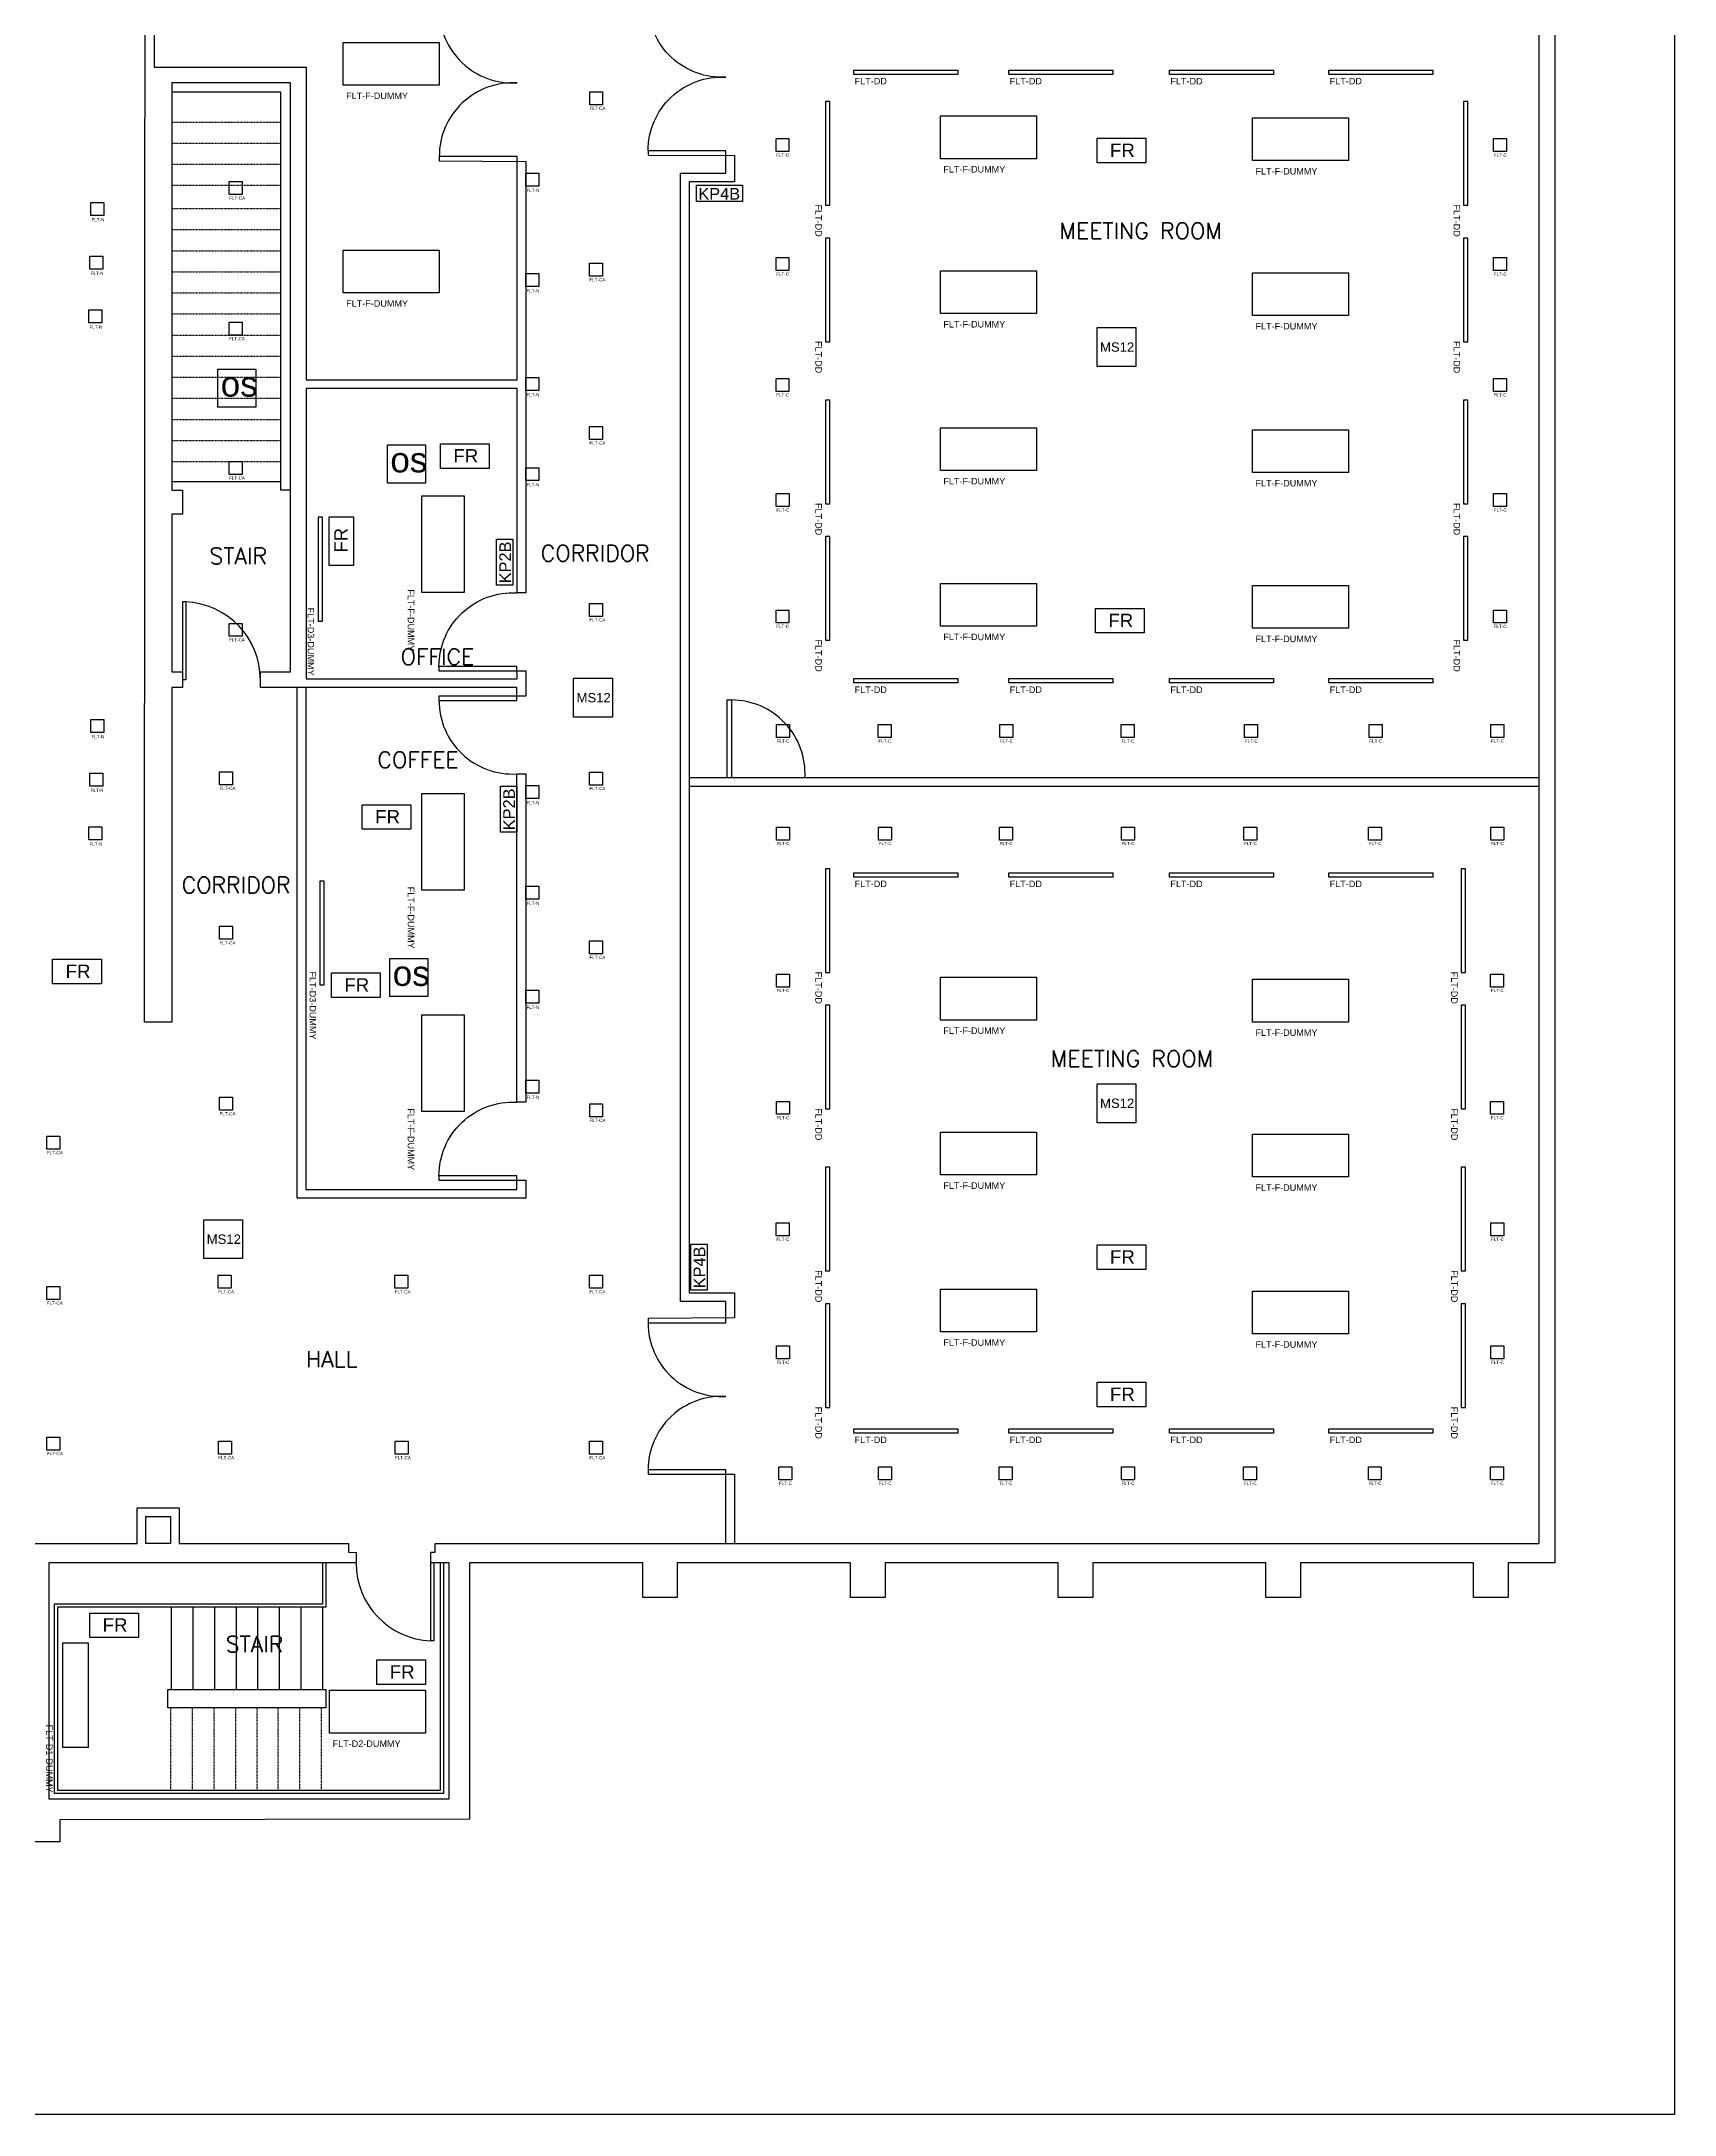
# Model space of a CAD drawing. Header units: feet. Extents: x 0 to 2574, y 0 to 1557.
# Drawn here: x 1819 to 2574, y 0 to 959 of the extents above; entities that cross this region are included whole.
import ezdxf
from ezdxf.enums import TextEntityAlignment as Align

# ---------------------------------------------------------------- set-up
doc = ezdxf.new("R2010")
doc.units = ezdxf.units.FT
doc.header["$MEASUREMENT"] = 0
doc.linetypes.add('HIDDEN2', pattern=[0.1875, 0.125, -0.0625])
doc.layers.get('0').update_dxf_attribs({"color": 255})
doc.layers.add('FLT-FIXTURE', color=90, linetype='Continuous')
doc.layers.add('FLT-PERIPHERALS', color=140, linetype='Continuous')
doc.styles.add('SET200', font='romans.shx', dxfattribs={"height": 200})
doc.styles.get("Standard").update_dxf_attribs({"font": 'arial.ttf'})

# ---------------------------------------------------------------- blocks, each defined once
blk = doc.blocks.new('FLT-F-DUMMY')
at = {"layer": 'FLT-FIXTURE'}
blk.add_lwpolyline([(0, 19.78), (44.39, 19.78), (44.39, 0), (0, 0)], close=True, dxfattribs=at)
blk.add_attdef('FLT-F-DUMMY', (1.37, -6.41), '', height=3, dxfattribs=at)
blk = doc.blocks.new('FLT-DD')
at = {"layer": 'FLT-FIXTURE'}
blk.add_lwpolyline([(0, 2), (48, 2), (48, 0), (0, 0)], close=True, dxfattribs=at)
blk.add_attdef('FLT-DD', (0.36, -4.61), '', height=3, dxfattribs=at)
blk = doc.blocks.new('FLT-CA')
at = {"layer": 'FLT-FIXTURE'}
blk.add_lwpolyline([(0, 6), (6, 6), (6, 0), (0, 0)], close=True, dxfattribs=at)
blk.add_attdef('FLT-CA', (-0.03, -2.37), '', height=1.5, dxfattribs=at)
blk = doc.blocks.new('FLT-D1-DUMMY')
at = {"layer": 'FLT-FIXTURE'}
blk.add_lwpolyline([(0, 0), (0, 12), (48, 12), (48, 0)], close=True, dxfattribs=at)
blk.add_attdef('FLT-D1-DUMMY', (10.37, -7.56), '', height=3, dxfattribs=at)
blk = doc.blocks.new('FLT-D2-DUMMY')
at = {"layer": 'FLT-FIXTURE'}
blk.add_lwpolyline([(0, 19.78), (44.39, 19.78), (44.39, 0), (0, 0)], close=True, dxfattribs=at)
blk.add_attdef('FLT-D2-DUMMY', (1.48, -6.43), '', height=3, dxfattribs=at)
blk = doc.blocks.new('FLT-FR')
at = {"layer": 'FLT-FIXTURE'}
blk.add_lwpolyline([(0, 11.34), (22.51, 11.34), (22.51, 0), (0, 0)], close=True, dxfattribs=at)
at = {"layer": 'FLT-FIXTURE', "insert": (5.99, 8.89), "char_height": 6.17, "attachment_point": 1}
blk.add_mtext_dynamic_manual_height_columns('FR', width=17.4623, gutter_width=1, heights=[0], dxfattribs=at)
blk = doc.blocks.new('FLT-N')
at = {"layer": 'FLT-FIXTURE'}
blk.add_lwpolyline([(0, 6), (5.99, 6), (5.99, 0), (0, 0)], close=True, dxfattribs=at)
blk.add_attdef('FLT-N', (0.34, -2.69), '', height=1.5, dxfattribs=at)
blk = doc.blocks.new('FLT-C')
at = {"layer": 'FLT-FIXTURE'}
blk.add_lwpolyline([(0, 6), (6, 6), (6, 0), (0, 0)], close=True, dxfattribs=at)
blk.add_attdef('FLT-C', (0.12, -2.34), '', height=1.5, dxfattribs=at)
blk = doc.blocks.new('FLT-KP4D')
at = {"layer": 'FLT-PERIPHERALS'}
blk.add_lwpolyline([(0, 7.56), (21.17, 7.56), (21.17, 0), (0, 0)], close=True, dxfattribs=at)
at = {"layer": 'FLT-PERIPHERALS', "insert": (0.81, 6.25), "char_height": 5.415, "attachment_point": 1}
blk.add_mtext_dynamic_manual_height_columns('KP4B', width=21.1686, gutter_width=1, heights=[0], dxfattribs=at)
blk = doc.blocks.new('FLT-MS12')
at = {"layer": 'FLT-PERIPHERALS'}
blk.add_lwpolyline([(0, 18), (18, 18), (18, 0), (0, 0)], close=True, dxfattribs=at)
at = {"layer": 'FLT-PERIPHERALS', "insert": (1.4, 11.18), "char_height": 4.333, "attachment_point": 1}
blk.add_mtext_dynamic_manual_height_columns('MS12', width=17.9976, gutter_width=1, heights=[0], dxfattribs=at)
blk = doc.blocks.new('FLT-D3-DUMMY')
at = {"layer": 'FLT-FIXTURE'}
blk.add_lwpolyline([(0, 0), (0, 2), (48, 2), (48, 0)], close=True, dxfattribs=at)
blk.add_attdef('FLT-D3-DUMMY', (6.22, -4.79), '', height=3, dxfattribs=at)
blk = doc.blocks.new('FLT-KP2D')
at = {"layer": 'FLT-PERIPHERALS'}
blk.add_lwpolyline([(0, 7.56), (21.17, 7.56), (21.17, 0), (0, 0)], close=True, dxfattribs=at)
at = {"layer": 'FLT-PERIPHERALS', "insert": (0.81, 6.25), "char_height": 5.415, "attachment_point": 1}
blk.add_mtext_dynamic_manual_height_columns('KP2B', width=21.1686, gutter_width=1, heights=[0], dxfattribs=at)
blk = doc.blocks.new('AN')
at = {"style": 'SET200'}
blk.add_attdef('AREA', text='', height=7.49, dxfattribs=at).set_placement((17.79, -9.96), align=Align.CENTER)
blk = doc.blocks.new('FLT- OS')
at = {"layer": 'FLT-PERIPHERALS'}
blk.add_lwpolyline([(0, 17.6), (17.6, 17.6), (17.6, 0), (0, 0)], close=True, dxfattribs=at)
at = {"layer": 'FLT-PERIPHERALS', "insert": (1.38, 16.52), "char_height": 11.596, "attachment_point": 1}
blk.add_mtext_dynamic_manual_height_columns('os', width=5.9177, gutter_width=1, heights=[0], dxfattribs=at)

msp = doc.modelspace()

# ---------------------------------------------------------------- linework, layer by layer
at = {"linetype": 'HIDDEN2', "ltscale": 0.5}
for p, q in [((1879.43, 921.29), (1929.8, 921.29)), ((1879.43, 911.54), (1929.8, 911.54)), ((1879.43, 901.79), (1929.8, 901.79)), ((1879.43, 892.04), (1929.8, 892.04)), ((1879.43, 881.29), (1929.8, 881.29)), ((1879.43, 871.54), (1929.8, 871.54)), ((1879.43, 861.79), (1929.8, 861.79)), ((1879.43, 852.04), (1929.8, 852.04)), ((1879.43, 842.29), (1929.8, 842.29)), ((1879.43, 832.54), (1929.8, 832.54)), ((1879.43, 822.79), (1929.8, 822.79)), ((1879.43, 813.04), (1929.8, 813.04)), ((1879.43, 803.29), (1929.8, 803.29)), ((1879.43, 793.54), (1929.8, 793.54)), ((1879.43, 783.79), (1929.8, 783.79)), ((1879.43, 774.04), (1929.8, 774.04)), ((1879.43, 764.29), (1929.8, 764.29)), ((1878.89, 150.04), (1878.89, 188.04)), ((1888.89, 150.04), (1888.89, 188.04)), ((1898.89, 150.04), (1898.89, 188.04)), ((1908.89, 150.04), (1908.89, 188.04)), ((1918.89, 150.04), (1918.89, 188.04)), ((1928.55, 150.04), (1928.55, 188.04)), ((1938.55, 150.04), (1938.55, 188.04)), ((1948.55, 150.04), (1948.55, 188.04))]:
    msp.add_line(p, q, dxfattribs=at)
for p, q in [((1879.43, 755.04), (1929.8, 755.04)), ((1879.05, 234.54), (1879.05, 196.54)), ((1889.05, 234.54), (1889.05, 196.54)), ((1899.05, 234.54), (1899.05, 196.54)), ((1909.05, 234.54), (1909.05, 196.54)), ((1919.05, 234.54), (1919.05, 196.54)), ((1929.05, 234.54), (1929.05, 196.54)), ((1939.05, 234.54), (1939.05, 196.54)), ((1949.05, 234.54), (1949.05, 196.54))]:
    msp.add_line(p, q)
for points in [[(0, 1556.98), (2574.01, 1556.98), (2574.01, 0), (0, 0)], [(2038.8, 619.87), (2042.99, 619.87), (2042.99, 468.05), (2038.8, 468.05)], [(1877.55, 196.54), (1950.55, 196.54), (1950.55, 188.04), (1877.55, 188.04)]]:
    msp.add_lwpolyline(points, close=True)
for points in [[(2518.76, 1284.04), (2518.76, 255.04), (2497.05, 255.04), (2497.05, 239.04), (2481.05, 239.04), (2481.05, 255.04), (2401.05, 255.04), (2401.05, 239.04), (2385.05, 239.04), (2385.05, 255.04), (2305.05, 255.04), (2305.05, 239.04), (2289.05, 239.04), (2289.05, 255.04), (2209.05, 255.04), (2209.05, 239.04), (2193.05, 239.04), (2193.05, 255.04), (2113.05, 255.04), (2113.05, 239.04), (2097.05, 239.04), (2097.05, 255.04), (2017.05, 255.04), (2017.05, 136.54), (1827.55, 136.29), (1827.55, 126.04), (1811.55, 126.04)], [(1885.8, 699.41), (1884.3, 699.41), (1884.3, 659.79), (1879.43, 659.79), (1879.43, 505.14), (1866.69, 505.14), (1866.68, 517.28), (1867.02, 1058.35), (2042.99, 1058.35), (2042.99, 975.63), (2038.99, 975.63), (2038.99, 1054.35), (1871.26, 1054.35), (1871.26, 946.66), (1941.43, 946.66), (1941.43, 802.11), (2038.99, 802.11), (2038.99, 905.36), (2002.99, 905.36)], [(2002.87, 653.88), (2038.87, 653.88), (2038.8, 659.79), (1920.3, 659.79), (1920.3, 667.04), (1934.18, 667.04), (1934.18, 939.41), (1879.43, 939.41), (1879.43, 751.04), (1884.3, 751.04), (1884.3, 740.04), (1879.43, 740.04), (1879.43, 667.04), (1884.3, 667.04)], [(1934.18, 751.04), (1929.8, 751.04), (1929.8, 935.04), (1879.43, 935.04)], [(2002.87, 434.06), (2002.87, 432.06), (2042.99, 432.06), (2042.99, 423.73), (1937.27, 423.73), (1937.27, 659.79)], [(2136.04, 618.07), (2136.04, 654.07), (2138.04, 654.07), (2138.04, 618.07)], [(2511.51, 618.07), (2118.54, 618.07)], [(2511.51, 614.07), (2118.54, 614.07)], [(2135.54, 264.04), (2135.54, 298.04), (2099.54, 298.04)], [(1632.19, 264.04), (1863.3, 264.04), (1863.3, 280.54), (1882.8, 280.54), (1882.8, 264.04), (1961.06, 264.04), (1961.06, 260.04), (1964.56, 259.93), (1964.56, 255.04), (1822.55, 255.04), (1822.55, 146.04), (2007.55, 146.04), (2007.55, 255.04), (1999.06, 255.04)], [(1867.3, 264.04), (1867.3, 276.54), (1878.8, 276.54), (1878.8, 264.04), (1867.3, 264.04)], [(1949.05, 255.04), (1949.05, 236.04), (1825.05, 236.04), (1825.05, 148.54), (2005.05, 148.54), (2005.05, 255.04)], [(1950.55, 255.04), (1950.55, 234.54), (1826.55, 234.54), (1826.55, 150.04), (2003.55, 150.04), (2003.55, 255.04)], [(2000.56, 255.04), (2000.56, 219.04), (1999.06, 219.04)]]:
    msp.add_lwpolyline(points)
for points in [[(1964.56, 255.04, 0.402695), (1999.06, 219.04), (1999.06, 260.04), (2001.06, 260.04), (2001.05, 264.04), (2511.51, 264.04), (2511.51, 1272.41), (2139.54, 1272.41), (2139.54, 1265.55), (2135.54, 1265.55), (2135.54, 1272.41), (2034.05, 1272.41), (2034.05, 1267.04), (1955.05, 1267.04), (1955.05, 1167.04), (2026.05, 1167.04), (2026.05, 1227.04), (2034.05, 1227.04), (2034.05, 1159.54)], [(2002.99, 973.36), (2038.99, 973.36), (2038.99, 975.36), (2002.99, 975.36), (2002.99, 973.36, 0.431046), (2038.99, 939.36)], [(2099.54, 366.04), (2135.54, 366.04), (2135.54, 376), (2114.54, 376), (2114.54, 897.66), (2135.54, 897.66), (2135.54, 908.04), (2099.54, 908.04, -0.431046), (2135.54, 942.04, -0.431046), (2099.54, 976.04)], [(2038.99, 939.36, 0.431046), (2002.99, 905.36), (2002.99, 903.36), (2042.99, 903.08), (2042.99, 703.56), (2038.99, 703.56), (2038.99, 798.11), (1941.43, 798.11), (1941.43, 663.79), (2038.99, 663.79), (2038.87, 669.56), (2002.87, 669.56, -0.431046), (2038.87, 703.56)], [(2099.54, 908.04), (2099.54, 906.04), (2139.54, 905.76), (2139.54, 893.66), (2118.54, 893.66), (2118.54, 380), (2139.54, 380), (2139.54, 368.32), (2099.54, 368.04), (2099.54, 366.04, 0.431046), (2135.54, 332.04, 0.431046), (2099.54, 298.04), (2099.54, 296.04), (2139.54, 296.04), (2139.54, 264.04)], [(1920.3, 663.41, 0.401442), (1885.8, 699.41), (1885.8, 663.41), (1884.3, 663.41)], [(2002.87, 669.56), (2002.87, 667.56), (2042.99, 667.56), (2042.99, 655.88), (2002.87, 655.88), (2002.87, 653.88, 0.431046), (2038.87, 619.88)], [(1941.27, 659.79), (1941.27, 427.73), (2038.8, 427.73), (2038.87, 434.06), (2002.87, 434.06, -0.431046), (2038.87, 468.06)]]:
    msp.add_lwpolyline(points, format="xyb")
msp.add_arc((2138.04, 620.01), 34.06, 356.72685, 90)

# ---------------------------------------------------------------- block references
for p, values in [((2309.45, 877.19), {'AREA': 'MEETING ROOM'}), ((1892.32, 726.86), {'AREA': 'STAIR'}), ((2057.3, 728.11), {'AREA': 'CORRIDOR'}), ((1984.41, 680.25), {'AREA': 'OFFICE'}), ((1975.4, 632.59), {'AREA': 'COFFEE'}), ((1891.32, 574.72), {'AREA': 'CORRIDOR'}), ((2305.44, 494.4), {'AREA': 'MEETING ROOM'}), ((1935.48, 355.51), {'AREA': 'HALL'}), ((1899.83, 223.72), {'AREA': 'STAIR'})]:
    msp.add_blockref('AN', p).add_auto_attribs(values)
at = {"layer": 'FLT-FIXTURE'}
for name, p, values in [('FLT-F-DUMMY', (1958.56, 938.31), {'FLT-F-DUMMY': 'FLT-F-DUMMY'}), ('FLT-DD', (2194.66, 943.32), {'FLT-DD': 'FLT-DD'}), ('FLT-DD', (2266.32, 943.32), {'FLT-DD': 'FLT-DD'}), ('FLT-DD', (2340.61, 943.32), {'FLT-DD': 'FLT-DD'}), ('FLT-DD', (2414.24, 943.32), {'FLT-DD': 'FLT-DD'}), ('FLT-CA', (2072.53, 929.27), {'FLT-CA': 'FLT-CA'}), ('FLT-F-DUMMY', (2234.64, 904.34), {'FLT-F-DUMMY': 'FLT-F-DUMMY'}), ('FLT-F-DUMMY', (2378.95, 903.43), {'FLT-F-DUMMY': 'FLT-F-DUMMY'}), ('FLT-C', (2158.66, 907.62), {'FLT-C': 'FLT-C'}), ('FLT-C', (2490.39, 907.62), {'FLT-C': 'FLT-C'}), ('FLT-CA', (1905.92, 887.78), {'FLT-CA': 'FLT-CA'}), ('FLT-N', (2042.99, 891.69), {'FLT-N': 'FLT-N'}), ('FLT-N', (1841.9, 878.03), {'FLT-N': 'FLT-N'}), ('FLT-N', (1841.5, 853.27), {'FLT-N': 'FLT-N'}), ('FLT-F-DUMMY', (1958.56, 842.31), {'FLT-F-DUMMY': 'FLT-F-DUMMY'}), ('FLT-CA', (2072.45, 850), {'FLT-CA': 'FLT-CA'}), ('FLT-C', (2158.66, 852.58), {'FLT-C': 'FLT-C'}), ('FLT-C', (2490.39, 852.58), {'FLT-C': 'FLT-C'}), ('FLT-N', (2042.99, 845.19), {'FLT-N': 'FLT-N'}), ('FLT-F-DUMMY', (2234.64, 832.69), {'FLT-F-DUMMY': 'FLT-F-DUMMY'}), ('FLT-F-DUMMY', (2378.95, 831.78), {'FLT-F-DUMMY': 'FLT-F-DUMMY'}), ('FLT-N', (1841, 828.42), {'FLT-N': 'FLT-N'}), ('FLT-CA', (1905.83, 822.71), {'FLT-CA': 'FLT-CA'}), ('FLT-N', (2042.99, 797.15), {'FLT-N': 'FLT-N'}), ('FLT-C', (2158.66, 796.74), {'FLT-C': 'FLT-C'}), ('FLT-C', (2490.3, 796.74), {'FLT-C': 'FLT-C'}), ('FLT-CA', (2072.45, 774.56), {'FLT-CA': 'FLT-CA'}), ('FLT-F-DUMMY', (2234.64, 760.13), {'FLT-F-DUMMY': 'FLT-F-DUMMY'}), ('FLT-F-DUMMY', (2378.95, 759.21), {'FLT-F-DUMMY': 'FLT-F-DUMMY'}), ('FLT-CA', (1905.83, 758.35), {'FLT-CA': 'FLT-CA'}), ('FLT-N', (2042.99, 755.47), {'FLT-N': 'FLT-N'}), ('FLT-C', (2158.75, 743.5), {'FLT-C': 'FLT-C'}), ('FLT-C', (2490.39, 743.5), {'FLT-C': 'FLT-C'}), ('FLT-F-DUMMY', (2234.64, 688.13), {'FLT-F-DUMMY': 'FLT-F-DUMMY'}), ('FLT-F-DUMMY', (2378.95, 687.21), {'FLT-F-DUMMY': 'FLT-F-DUMMY'}), ('FLT-CA', (2072.45, 692.73), {'FLT-CA': 'FLT-CA'}), ('FLT-C', (2158.66, 689.66), {'FLT-C': 'FLT-C'}), ('FLT-C', (2490.3, 689.66), {'FLT-C': 'FLT-C'}), ('FLT-CA', (1905.83, 683.49), {'FLT-CA': 'FLT-CA'}), ('FLT-DD', (2194.66, 661.92), {'FLT-DD': 'FLT-DD'}), ('FLT-DD', (2266.32, 661.92), {'FLT-DD': 'FLT-DD'}), ('FLT-DD', (2340.61, 661.92), {'FLT-DD': 'FLT-DD'}), ('FLT-DD', (2414.24, 661.92), {'FLT-DD': 'FLT-DD'}), ('FLT-N', (1841.92, 639), {'FLT-N': 'FLT-N'}), ('FLT-C', (2158.83, 636.72), {'FLT-C': 'FLT-C'}), ('FLT-C', (2205.9, 636.72), {'FLT-C': 'FLT-C'}), ('FLT-C', (2262.18, 636.72), {'FLT-C': 'FLT-C'}), ('FLT-C', (2318.28, 636.72), {'FLT-C': 'FLT-C'}), ('FLT-C', (2375.28, 636.72), {'FLT-C': 'FLT-C'}), ('FLT-C', (2432.82, 636.72), {'FLT-C': 'FLT-C'}), ('FLT-C', (2489.1, 636.72), {'FLT-C': 'FLT-C'}), ('FLT-N', (1841.52, 614.23), {'FLT-N': 'FLT-N'}), ('FLT-CA', (1901.47, 614.84), {'FLT-CA': 'FLT-CA'}), ('FLT-N', (2042.99, 608.48), {'FLT-N': 'FLT-N'}), ('FLT-CA', (2072.45, 614.73), {'FLT-CA': 'FLT-CA'}), ('FLT-N', (1841.02, 589.38), {'FLT-N': 'FLT-N'}), ('FLT-C', (2158.83, 589.28), {'FLT-C': 'FLT-C'}), ('FLT-C', (2206.06, 589.28), {'FLT-C': 'FLT-C'}), ('FLT-C', (2261.94, 589.28), {'FLT-C': 'FLT-C'}), ('FLT-C', (2318.33, 589.28), {'FLT-C': 'FLT-C'}), ('FLT-C', (2374.89, 589.28), {'FLT-C': 'FLT-C'}), ('FLT-C', (2432.57, 589.28), {'FLT-C': 'FLT-C'}), ('FLT-C', (2489.05, 589.28), {'FLT-C': 'FLT-C'}), ('FLT-N', (2042.99, 561.98), {'FLT-N': 'FLT-N'}), ('FLT-DD', (2194.66, 572.14), {'FLT-DD': 'FLT-DD'}), ('FLT-DD', (2266.32, 572.14), {'FLT-DD': 'FLT-DD'}), ('FLT-DD', (2340.61, 572.14), {'FLT-DD': 'FLT-DD'}), ('FLT-DD', (2414.24, 572.14), {'FLT-DD': 'FLT-DD'}), ('FLT-CA', (1901.47, 543.4), {'FLT-CA': 'FLT-CA'}), ('FLT-CA', (2072.45, 536.74), {'FLT-CA': 'FLT-CA'}), ('FLT-C', (2158.83, 521.32), {'FLT-C': 'FLT-C'}), ('FLT-C', (2488.96, 521.32), {'FLT-C': 'FLT-C'}), ('FLT-N', (2042.99, 513.94), {'FLT-N': 'FLT-N'}), ('FLT-F-DUMMY', (2234.64, 506.08), {'FLT-F-DUMMY': 'FLT-F-DUMMY'}), ('FLT-F-DUMMY', (2378.95, 505.16), {'FLT-F-DUMMY': 'FLT-F-DUMMY'}), ('FLT-CA', (1901.47, 464.35), {'FLT-CA': 'FLT-CA'}), ('FLT-N', (2042.99, 472.26), {'FLT-N': 'FLT-N'}), ('FLT-CA', (2072.53, 461.3), {'FLT-CA': 'FLT-CA'}), ('FLT-C', (2158.83, 462.48), {'FLT-C': 'FLT-C'}), ('FLT-C', (2488.96, 462.48), {'FLT-C': 'FLT-C'}), ('FLT-CA', (1821.65, 446.34), {'FLT-CA': 'FLT-CA'}), ('FLT-F-DUMMY', (2234.64, 434.43), {'FLT-F-DUMMY': 'FLT-F-DUMMY'}), ('FLT-F-DUMMY', (2378.95, 433.51), {'FLT-F-DUMMY': 'FLT-F-DUMMY'}), ('FLT-C', (2158.75, 406.24), {'FLT-C': 'FLT-C'}), ('FLT-C', (2489.05, 406.24), {'FLT-C': 'FLT-C'}), ('FLT-CA', (1900.82, 382.03), {'FLT-CA': 'FLT-CA'}), ('FLT-CA', (1982.46, 382.03), {'FLT-CA': 'FLT-CA'}), ('FLT-CA', (2072.45, 382.03), {'FLT-CA': 'FLT-CA'}), ('FLT-CA', (1821.65, 376.8), {'FLT-CA': 'FLT-CA'}), ('FLT-F-DUMMY', (2234.64, 361.86), {'FLT-F-DUMMY': 'FLT-F-DUMMY'}), ('FLT-F-DUMMY', (2378.95, 360.94), {'FLT-F-DUMMY': 'FLT-F-DUMMY'}), ('FLT-C', (2158.83, 349.4), {'FLT-C': 'FLT-C'}), ('FLT-C', (2489.05, 349.4), {'FLT-C': 'FLT-C'}), ('FLT-DD', (2194.66, 315.06), {'FLT-DD': 'FLT-DD'}), ('FLT-DD', (2266.32, 315.06), {'FLT-DD': 'FLT-DD'}), ('FLT-DD', (2340.61, 315.06), {'FLT-DD': 'FLT-DD'}), ('FLT-DD', (2414.24, 315.06), {'FLT-DD': 'FLT-DD'}), ('FLT-CA', (1821.65, 307.25), {'FLT-CA': 'FLT-CA'}), ('FLT-CA', (1900.91, 305.31), {'FLT-CA': 'FLT-CA'}), ('FLT-CA', (1982.55, 305.31), {'FLT-CA': 'FLT-CA'}), ('FLT-CA', (2072.45, 305.31), {'FLT-CA': 'FLT-CA'}), ('FLT-C', (2159.95, 293.48), {'FLT-C': 'FLT-C'}), ('FLT-C', (2206.06, 293.48), {'FLT-C': 'FLT-C'}), ('FLT-C', (2261.85, 293.48), {'FLT-C': 'FLT-C'}), ('FLT-C', (2318.33, 293.48), {'FLT-C': 'FLT-C'}), ('FLT-C', (2374.8, 293.48), {'FLT-C': 'FLT-C'}), ('FLT-C', (2432.48, 293.48), {'FLT-C': 'FLT-C'}), ('FLT-C', (2488.98, 293.48), {'FLT-C': 'FLT-C'}), ('FLT-D2-DUMMY', (1952.21, 176.41), {'FLT-D2-DUMMY': 'FLT-D2-DUMMY'})]:
    msp.add_blockref(name, p, dxfattribs=at).add_auto_attribs(values)
ref = msp.add_blockref('FLT-DD', (2181.48, 882.78), dxfattribs=dict(at, xscale=-1, rotation=270))
ref.add_attrib('FLT-DD', 'FLT-DD', (2176.87, 883.14), dxfattribs={"height": 3, "rotation": 270})
ref = msp.add_blockref('FLT-DD', (2476.48, 882.78), dxfattribs=dict(at, xscale=-1, rotation=270))
ref.add_attrib('FLT-DD', 'FLT-DD', (2471.87, 883.14), dxfattribs={"height": 3, "rotation": 270})
for p in [(2307.05, 902.43), (2003.54, 761.15), (2306.3, 685.04), (1967.39, 594.28), (1824.28, 522.85), (1953.12, 516.5), (2307.05, 390.76), (2307.05, 327.26), (1841.4, 220.55), (1974.13, 198.86)]:
    msp.add_blockref('FLT-FR', p, dxfattribs=at)
ref = msp.add_blockref('FLT-DD', (2181.48, 819.66), dxfattribs=dict(at, xscale=-1, rotation=270))
ref.add_attrib('FLT-DD', 'FLT-DD', (2176.87, 820.03), dxfattribs={"height": 3, "rotation": 270})
ref = msp.add_blockref('FLT-DD', (2476.48, 819.66), dxfattribs=dict(at, xscale=-1, rotation=270))
ref.add_attrib('FLT-DD', 'FLT-DD', (2471.87, 820.03), dxfattribs={"height": 3, "rotation": 270})
ref = msp.add_blockref('FLT-DD', (2181.48, 744.76), dxfattribs=dict(at, xscale=-1, rotation=270))
ref.add_attrib('FLT-DD', 'FLT-DD', (2176.87, 745.12), dxfattribs={"height": 3, "rotation": 270})
ref = msp.add_blockref('FLT-DD', (2476.48, 744.76), dxfattribs=dict(at, xscale=-1, rotation=270))
ref.add_attrib('FLT-DD', 'FLT-DD', (2471.87, 745.12), dxfattribs={"height": 3, "rotation": 270})
ref = msp.add_blockref('FLT-F-DUMMY', (1994.84, 703.87), dxfattribs=dict(at, xscale=-1, rotation=270))
ref.add_attrib('FLT-F-DUMMY', 'FLT-F-DUMMY', (1988.43, 705.24), dxfattribs={"height": 3, "rotation": 270})
ref = msp.add_blockref('FLT-D3-DUMMY', (1946.96, 690.53), dxfattribs=dict(at, xscale=-1, rotation=270))
ref.add_attrib('FLT-D3-DUMMY', 'FLT-D3-DUMMY', (1942.17, 696.75), dxfattribs={"height": 3, "rotation": 270})
at = {"layer": 'FLT-FIXTURE', "rotation": 90}
msp.add_blockref('FLT-FR', (1963.38, 716.18), dxfattribs=at)
at = {"layer": 'FLT-FIXTURE'}
ref = msp.add_blockref('FLT-DD', (2181.48, 681.64), dxfattribs=dict(at, xscale=-1, rotation=270))
ref.add_attrib('FLT-DD', 'FLT-DD', (2176.87, 682), dxfattribs={"height": 3, "rotation": 270})
ref = msp.add_blockref('FLT-DD', (2476.48, 681.64), dxfattribs=dict(at, xscale=-1, rotation=270))
ref.add_attrib('FLT-DD', 'FLT-DD', (2471.87, 682), dxfattribs={"height": 3, "rotation": 270})
ref = msp.add_blockref('FLT-F-DUMMY', (1994.84, 566.33), dxfattribs=dict(at, xscale=-1, rotation=270))
ref.add_attrib('FLT-F-DUMMY', 'FLT-F-DUMMY', (1988.43, 567.71), dxfattribs={"height": 3, "rotation": 270})
ref = msp.add_blockref('FLT-DD', (2181.48, 528.06), dxfattribs=dict(at, xscale=-1, rotation=270))
ref.add_attrib('FLT-DD', 'FLT-DD', (2176.87, 528.42), dxfattribs={"height": 3, "rotation": 270})
ref = msp.add_blockref('FLT-DD', (2475.36, 528.06), dxfattribs=dict(at, xscale=-1, rotation=270))
ref.add_attrib('FLT-DD', 'FLT-DD', (2470.75, 528.42), dxfattribs={"height": 3, "rotation": 270})
ref = msp.add_blockref('FLT-D3-DUMMY', (1947.83, 522.29), dxfattribs=dict(at, xscale=-1, rotation=270))
ref.add_attrib('FLT-D3-DUMMY', 'FLT-D3-DUMMY', (1943.05, 528.5), dxfattribs={"height": 3, "rotation": 270})
ref = msp.add_blockref('FLT-F-DUMMY', (1994.84, 463.87), dxfattribs=dict(at, xscale=-1, rotation=270))
ref.add_attrib('FLT-F-DUMMY', 'FLT-F-DUMMY', (1988.43, 465.24), dxfattribs={"height": 3, "rotation": 270})
ref = msp.add_blockref('FLT-DD', (2181.48, 464.94), dxfattribs=dict(at, xscale=-1, rotation=270))
ref.add_attrib('FLT-DD', 'FLT-DD', (2176.87, 465.3), dxfattribs={"height": 3, "rotation": 270})
ref = msp.add_blockref('FLT-DD', (2475.36, 464.94), dxfattribs=dict(at, xscale=-1, rotation=270))
ref.add_attrib('FLT-DD', 'FLT-DD', (2470.75, 465.3), dxfattribs={"height": 3, "rotation": 270})
ref = msp.add_blockref('FLT-DD', (2181.48, 390.04), dxfattribs=dict(at, xscale=-1, rotation=270))
ref.add_attrib('FLT-DD', 'FLT-DD', (2176.87, 390.4), dxfattribs={"height": 3, "rotation": 270})
ref = msp.add_blockref('FLT-DD', (2475.36, 390.04), dxfattribs=dict(at, xscale=-1, rotation=270))
ref.add_attrib('FLT-DD', 'FLT-DD', (2470.75, 390.4), dxfattribs={"height": 3, "rotation": 270})
ref = msp.add_blockref('FLT-DD', (2181.48, 326.92), dxfattribs=dict(at, xscale=-1, rotation=270))
ref.add_attrib('FLT-DD', 'FLT-DD', (2176.87, 327.28), dxfattribs={"height": 3, "rotation": 270})
ref = msp.add_blockref('FLT-DD', (2475.36, 326.92), dxfattribs=dict(at, xscale=-1, rotation=270))
ref.add_attrib('FLT-DD', 'FLT-DD', (2470.75, 327.28), dxfattribs={"height": 3, "rotation": 270})
ref = msp.add_blockref('FLT-D1-DUMMY', (1828.82, 169.88), dxfattribs=dict(at, xscale=-1, rotation=270))
ref.add_attrib('FLT-D1-DUMMY', 'FLT-D1-DUMMY', (1821.25, 180.25), dxfattribs={"height": 3, "rotation": 270})
at = {"layer": 'FLT-PERIPHERALS'}
for name, p in [('FLT-KP4D', (2121.94, 884.57)), ('FLT-MS12', (2307.05, 808.23)), ('FLT- OS', (1900.59, 789.41)), ('FLT- OS', (1979, 754.37)), ('FLT-MS12', (2065.07, 646.1)), ('FLT- OS', (1980.09, 516.93)), ('FLT-MS12', (2307.05, 458.56)), ('FLT-MS12', (1894.1, 395.74))]:
    msp.add_blockref(name, p, dxfattribs=at)
at = {"layer": 'FLT-PERIPHERALS', "rotation": 90}
for name, p in [('FLT-KP2D', (2037.01, 707.17)), ('FLT-KP2D', (2038.8, 593)), ('FLT-KP4D', (2126.78, 381.2))]:
    msp.add_blockref(name, p, dxfattribs=at)

doc.saveas('drawing.dxf')
